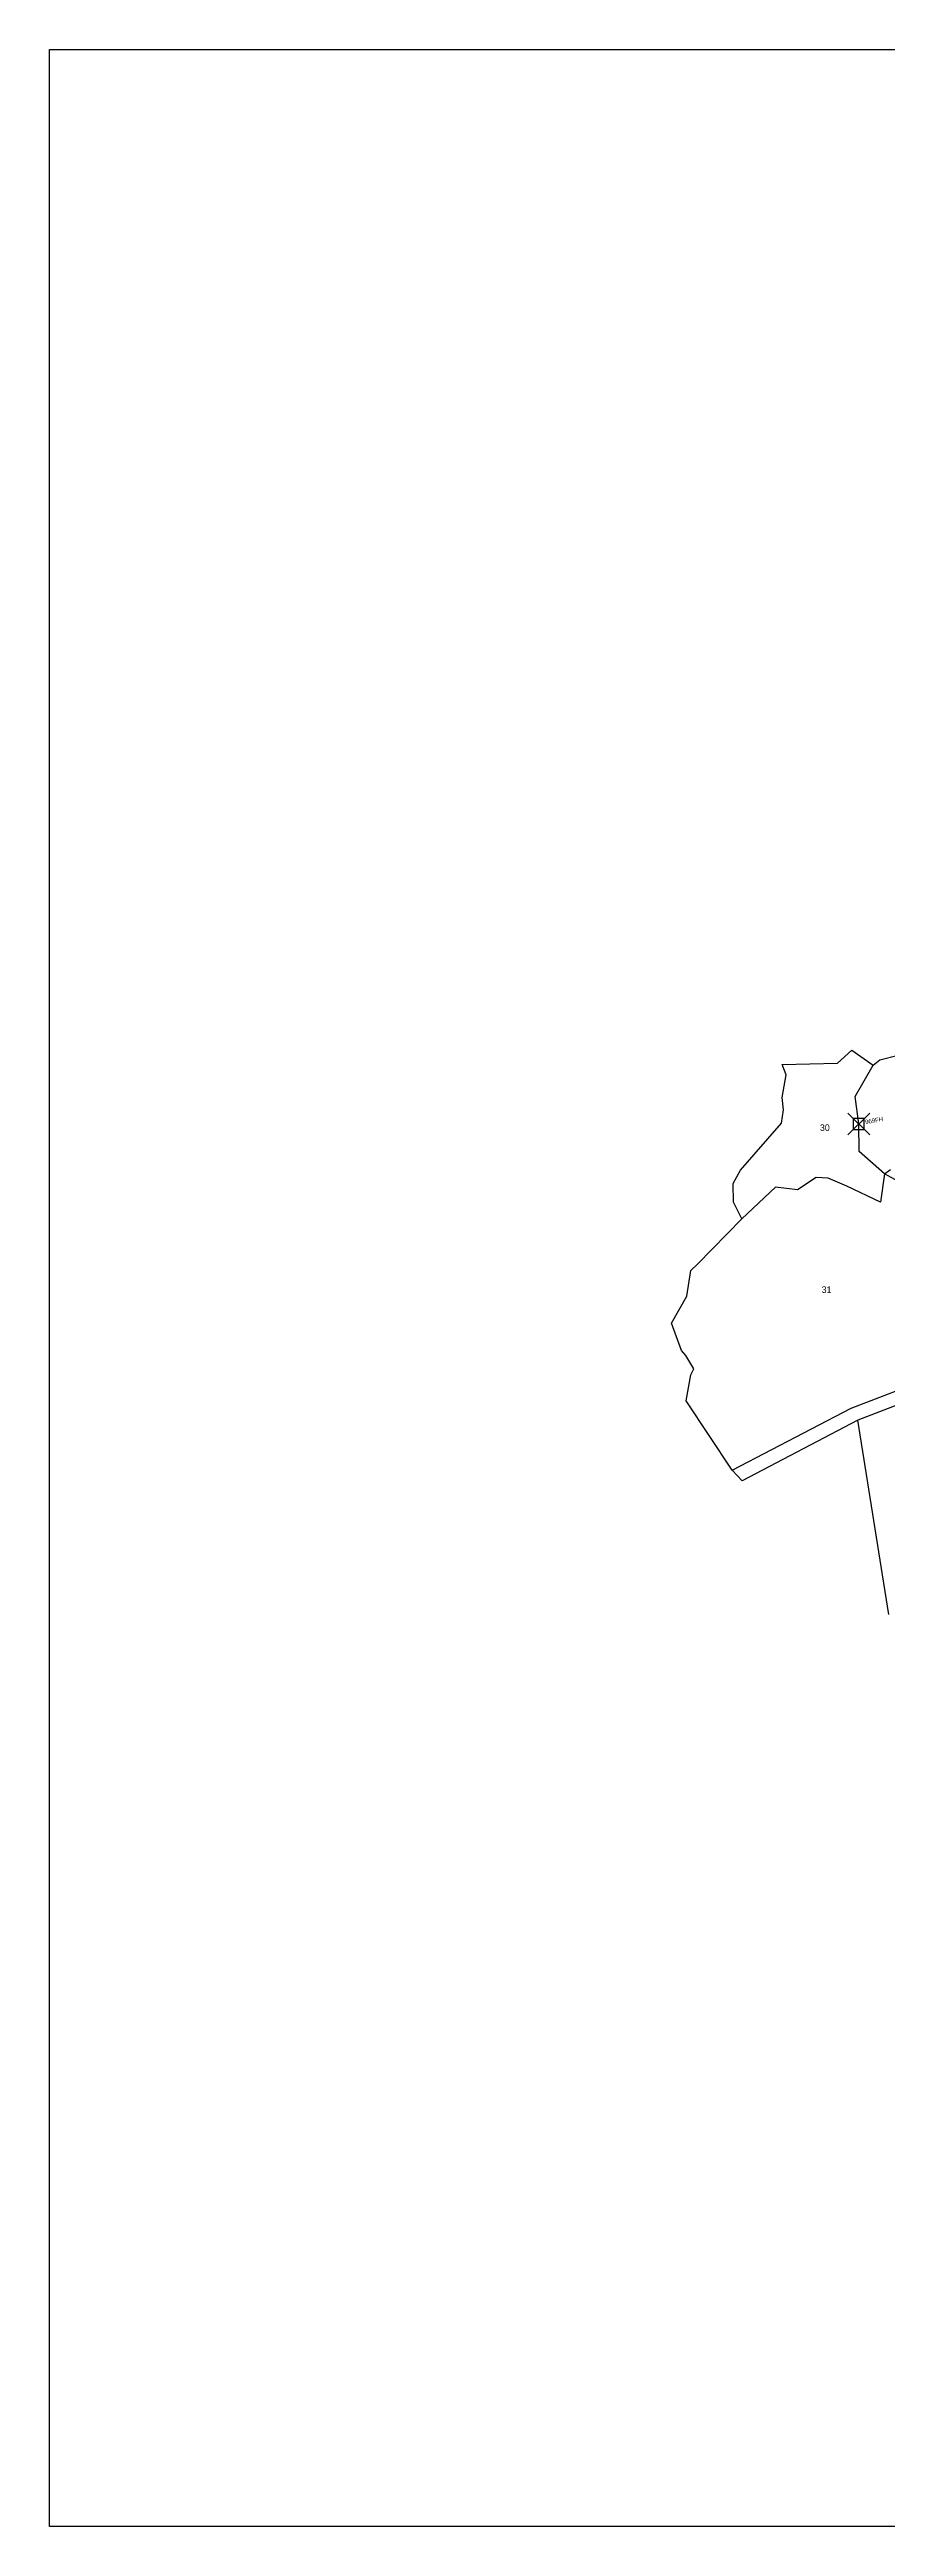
# Model space of a CAD drawing. Extents: x 152856 to 153989, y 177719 to 178849.
# Drawn here: x 152856 to 153239, y 177719 to 178849 of the extents above; entities that cross this region are included whole.
import ezdxf

# ---------------------------------------------------------------- set-up
doc = ezdxf.new("R2010")
doc.units = 0
doc.header["$MEASUREMENT"] = 0
doc.header["$PDMODE"] = 67
doc.header["$PDSIZE"] = 5
for name, color, linetype in [('BORDER-B', 3, 'CONTINUOUS'), ('IMAGE', 7, 'CONTINUOUS'), ('NO', 1, 'CONTINUOUS'), ('PARCEL', 6, 'CONTINUOUS'), ('ROAD', 2, 'CONTINUOUS'), ('TRIG-P', 2, 'CONTINUOUS'), ('TRIG-T', 1, 'CONTINUOUS')]:
    doc.layers.add(name, color=color, linetype=linetype)
picture_1 = doc.add_image_def('image1.tif', size_in_pixel=(10707, 10680))

msp = doc.modelspace()

# ---------------------------------------------------------------- linework, layer by layer
at = {"layer": 'BORDER-B'}
msp.add_lwpolyline([(153239.3, 178135.5), (153225.2, 178224.1), (153172.4, 178196.5), (153167.8, 178201.4), (153146.9, 178233), (153149, 178244.9), (153150.3, 178247.6), (153146.7, 178253.7), (153144.8, 178256), (153140.2, 178268.4), (153147.1, 178280.7), (153149, 178292.4), (153152, 178295.4), (153172.2, 178316.1), (153168.5, 178323.6), (153168.3, 178332.2), (153171.6, 178338.3), (153190.3, 178359.6), (153191.3, 178365.7), (153190.6, 178371.4), (153192.5, 178381.7), (153190.6, 178386.5), (153215.9, 178387.1), (153222.4, 178393), (153232.2, 178386.1), (153235.2, 178388.6), (153243.6, 178390.7)], dxfattribs=at)
at = {"layer": 'PARCEL'}
for points in [[(153237.3, 178336.6), (153225.8, 178346.7), (153225.6, 178359.3), (153224, 178371.8), (153232.2, 178386.1)], [(153237.3, 178336.6), (153235.5, 178323.7), (153220.1, 178331), (153211.7, 178334.6), (153206.1, 178334.9), (153197.7, 178329.3), (153187.6, 178330.4), (153172.2, 178316.1)]]:
    msp.add_lwpolyline(points, dxfattribs=at)
at = {"layer": 'ROAD'}
for points in [[(153253.4, 178327.7), (153237.3, 178336.6), (153240.1, 178338.6)], [(153167.8, 178201.4), (153222.1, 178229.6), (153296.6, 178258.2)], [(153297.6, 178252), (153225.2, 178224.1)]]:
    msp.add_lwpolyline(points, dxfattribs=at)
at = {"layer": 'TRIG-P'}
msp.add_point((153225.6, 178359.3), dxfattribs=at)

# ---------------------------------------------------------------- texts
at = {"layer": 'NO'}
for s, p in [('30', (153207.9, 178356.1)), ('31', (153208.7, 178282.2))]:
    msp.add_text(s, height=3, dxfattribs=at).set_placement(p)
at = {"layer": 'TRIG-T'}
msp.add_text('969FH', height=2, rotation=10, dxfattribs=at).set_placement((153228.7, 178359.2))

# ---------------------------------------------------------------- pictures from other files: only their frames are drawn
at = {"layer": 'IMAGE'}
image = msp.add_image(picture_1, insert=(152856.4, 177719.5), size_in_units=(1132.9, 1130), rotation=0, dxfattribs=at)
image.dxf.flags = 15

doc.saveas('drawing.dxf')
